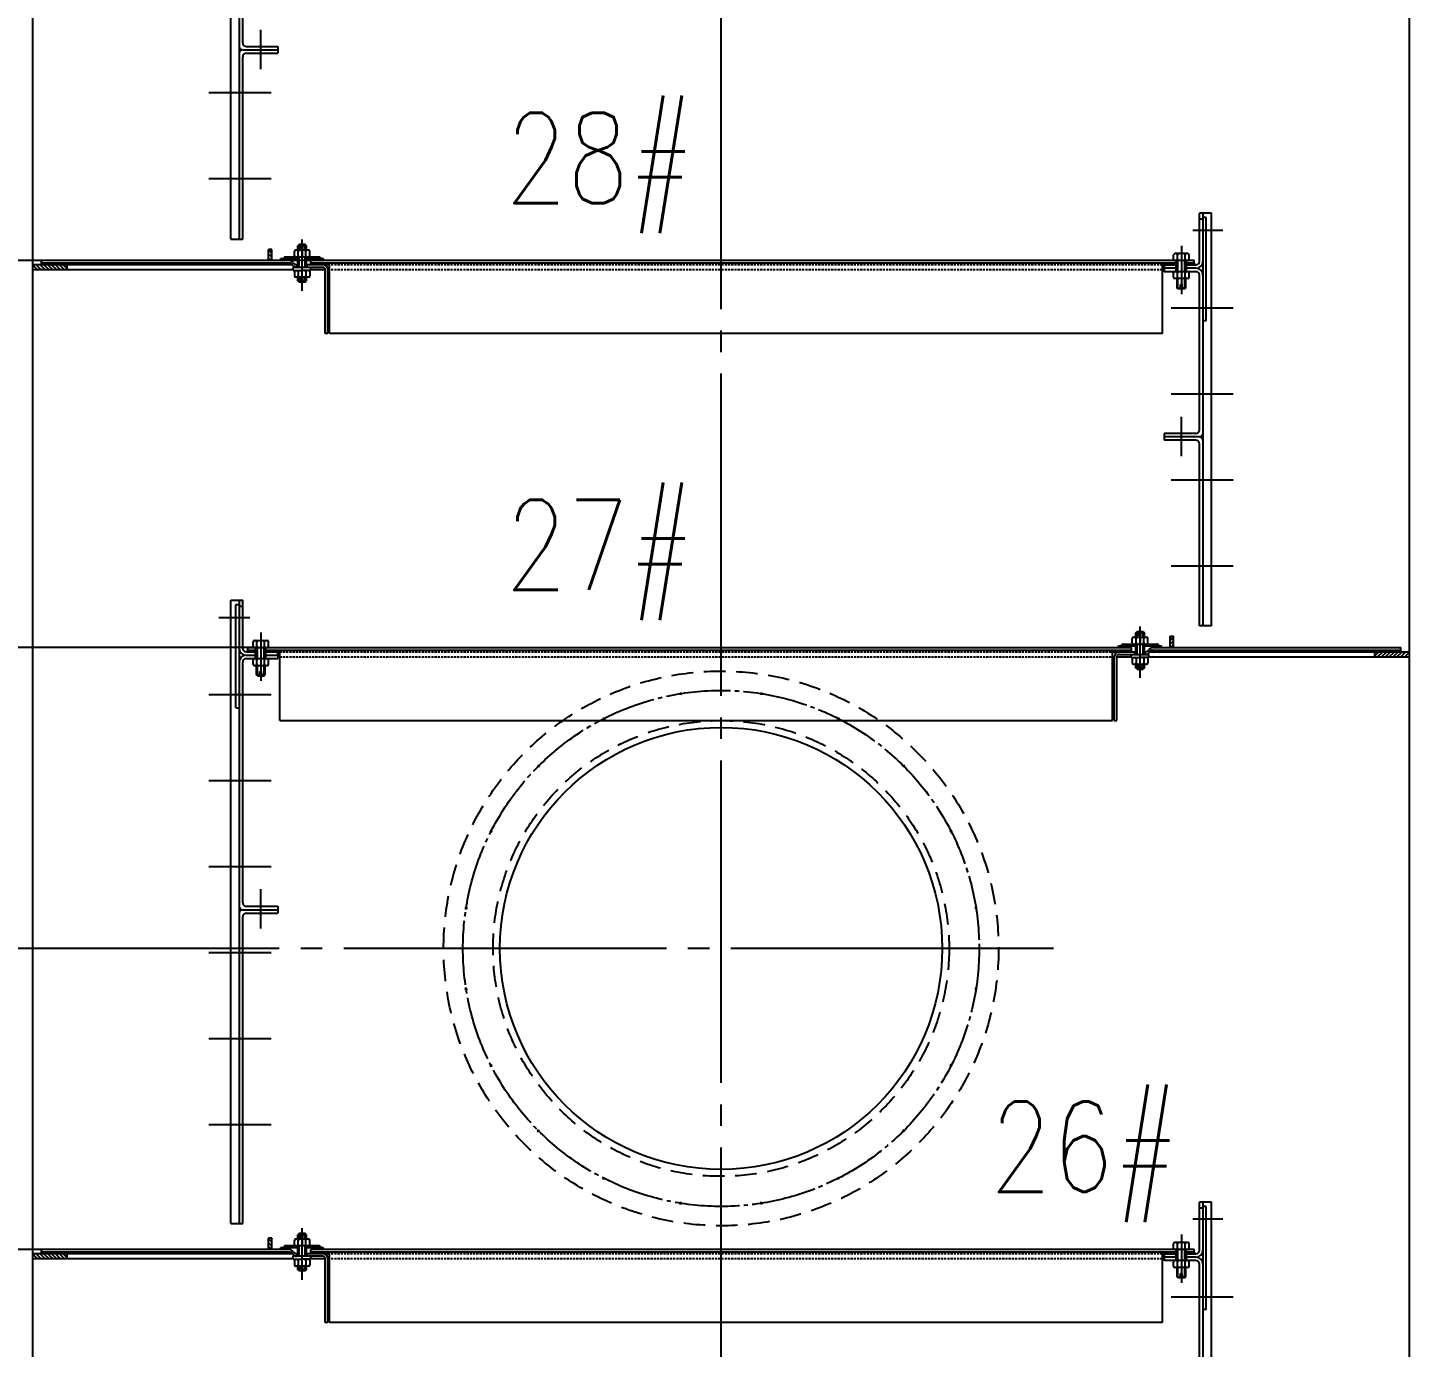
# Model space of a CAD drawing. Extents: x 16825 to 205982, y -10874 to 68273.
# Drawn here: x 164144 to 165750, y 48592 to 50127 of the extents above; entities that cross this region are included whole.
import ezdxf

# ---------------------------------------------------------------- set-up
doc = ezdxf.new("R2010")
doc.units = 0
doc.header["$LTSCALE"] = 5
doc.header["$MEASUREMENT"] = 0
doc.linetypes.add('CENTER', pattern=[18, 15, -1, 1, -1])
doc.linetypes.add('DASHED', pattern=[0.75, 0.5, -0.25])
doc.layers.get('DEFPOINTS').update_dxf_attribs({"linetype": 'CONTINUOUS'})
for name, color, linetype in [('CEN', 6, 'CENTER'), ('DIM', 1, 'CONTINUOUS'), ('HAT', 8, 'CONTINUOUS'), ('HID', 5, 'DASHED'), ('THINK', 2, 'CONTINUOUS'), ('THK', 2, 'CONTINUOUS'), ('THN', 4, 'CONTINUOUS')]:
    doc.layers.add(name, color=color, linetype=linetype)
doc.styles.get("Standard").update_dxf_attribs({"font": 'simplex', "width": 0.75, "bigfont": 'hzdx'})
doc.dimstyles.new('DIM3', dxfattribs={"dimscale": 0, "dimtxt": 3, "dimasz": 3, "dimexe": 1, "dimexo": 0, "dimgap": 1.5, "dimtad": 1, "dimdec": 4, "dimdsep": 46, "dimtxsty": 'Standard', "dimcen": 3, "dimclrd": 1, "dimclrt": 3, "dimadec": 0, "dimazin": 0, "dimtfac": 0.75, "dimtdec": 4, "dimtix": 1, "dimtmove": 0, "dimatfit": 0, "dimfxl": 0, "dimtolj": 1, "dimtzin": 0, "dimarcsym": 0})
pattern_1 = [(135, (165397.0422, 46614.4804), (2.245064, 2.245064), [])]
pattern_2 = [(135, (165397.0422, 47764.4804), (2.245064, 2.245064), [])]
pattern_3 = [(45, (164503.711, 47314.4804), (-2.245064, 2.245064), [])]

# ---------------------------------------------------------------- blocks, each defined once
blk = doc.blocks.new('*D96')
at = {"layer": 'DEFPOINTS', "color": 0}
for p in [(163106.3, 48706.4), (164283.3, 48706.4), (163313.1, 42856.4)]:
    blk.add_point(p, dxfattribs=at)
at = {"layer": 'DIM', "lineweight": -2}
for p, q in [((164283.3, 48706.4), (163074.3, 48706.4)), ((163313.1, 42856.4), (163074.3, 42856.4))]:
    blk.add_line(p, q, dxfattribs=at)
at = {"layer": 'DIM', "color": 1, "lineweight": -2}
blk.add_line((163106.3, 42952.4), (163106.3, 48610.4), dxfattribs=at)
at = {"layer": 'DIM', "color": 1}
for points in [[(163090.3, 48610.4), (163122.3, 48610.4), (163106.3, 48706.4)], [(163090.3, 42952.4), (163122.3, 42952.4), (163106.3, 42856.4)]]:
    blk.add_solid(points, dxfattribs=at)
at = {"layer": 'DIM', "color": 3, "insert": (163010.3, 45781.4), "char_height": 96, "attachment_point": 5, "rotation": 90}
blk.add_mtext('\\A1;13x450=5850', dxfattribs=at)
blk = doc.blocks.new('*D100')
at = {"layer": 'DEFPOINTS', "color": 0}
for p in [(163106.3, 53456.4), (164178.3, 53456.4), (163262.2, 49406.4)]:
    blk.add_point(p, dxfattribs=at)
at = {"layer": 'DIM', "lineweight": -2}
for p, q in [((164178.3, 53456.4), (163074.3, 53456.4)), ((163262.2, 49406.4), (163074.3, 49406.4))]:
    blk.add_line(p, q, dxfattribs=at)
at = {"layer": 'DIM', "color": 1, "lineweight": -2}
blk.add_line((163106.3, 49502.4), (163106.3, 53360.4), dxfattribs=at)
at = {"layer": 'DIM', "color": 1}
for points in [[(163090.3, 53360.4), (163122.3, 53360.4), (163106.3, 53456.4)], [(163090.3, 49502.4), (163122.3, 49502.4), (163106.3, 49406.4)]]:
    blk.add_solid(points, dxfattribs=at)
at = {"layer": 'DIM', "color": 3, "insert": (163010.3, 51431.4), "char_height": 96, "attachment_point": 5, "rotation": 90}
blk.add_mtext('\\A1;9x450=4050', dxfattribs=at)
blk = doc.blocks.new('*D99')
at = {"layer": 'DEFPOINTS', "color": 0}
for p in [(163418.3, 49856.4), (164591.7, 49856.4), (163741.9, 49406.4)]:
    blk.add_point(p, dxfattribs=at)
at = {"layer": 'DIM', "lineweight": -2}
for p, q in [((164591.7, 49856.4), (163386.3, 49856.4)), ((163741.9, 49406.4), (163386.3, 49406.4))]:
    blk.add_line(p, q, dxfattribs=at)
at = {"layer": 'DIM', "color": 1, "lineweight": -2}
blk.add_line((163418.3, 49502.4), (163418.3, 49760.4), dxfattribs=at)
at = {"layer": 'DIM', "color": 1}
for points in [[(163402.3, 49760.4), (163434.3, 49760.4), (163418.3, 49856.4)], [(163402.3, 49502.4), (163434.3, 49502.4), (163418.3, 49406.4)]]:
    blk.add_solid(points, dxfattribs=at)
at = {"layer": 'DIM', "color": 3, "insert": (163322.3, 49631.4), "char_height": 96, "attachment_point": 5, "rotation": 90}
blk.add_mtext('\\A1;450', dxfattribs=at)
blk = doc.blocks.new('*D98')
at = {"layer": 'DEFPOINTS', "color": 0}
for p in [(163106.3, 49406.4), (164409.4, 49406.4), (163678.8, 48706.4)]:
    blk.add_point(p, dxfattribs=at)
at = {"layer": 'DIM', "lineweight": -2}
for p, q in [((164409.4, 49406.4), (163074.3, 49406.4)), ((163678.8, 48706.4), (163074.3, 48706.4))]:
    blk.add_line(p, q, dxfattribs=at)
at = {"layer": 'DIM', "color": 1, "lineweight": -2}
blk.add_line((163106.3, 48802.4), (163106.3, 49310.4), dxfattribs=at)
at = {"layer": 'DIM', "color": 1}
for points in [[(163090.3, 49310.4), (163122.3, 49310.4), (163106.3, 49406.4)], [(163090.3, 48802.4), (163122.3, 48802.4), (163106.3, 48706.4)]]:
    blk.add_solid(points, dxfattribs=at)
at = {"layer": 'DIM', "color": 3, "insert": (163010.3, 49056.4), "char_height": 96, "attachment_point": 5, "rotation": 90}
blk.add_mtext('\\A1;700', dxfattribs=at)

msp = doc.modelspace()

# ---------------------------------------------------------------- hatches: boundary and pattern name
at = {"layer": 'HAT'}
h = msp.add_hatch(dxfattribs=at)
h.set_pattern_fill('ANSI31', color=256, style=0)
h.set_pattern_definition(pattern_2)
h.paths.add_polyline_path([(164424.377, 49869.373), (164428.377, 49869.373), (164428.377, 49856.373), (164424.377, 49856.373)])
h = msp.add_hatch(dxfattribs=at)
h.set_pattern_fill('ANSI31', color=256, style=0)
h.set_pattern_definition(pattern_2)
h.paths.add_polyline_path([(164190.377, 49851.373), (164190.377, 49845.373), (164150.377, 49845.373), (164150.377, 49851.373)])
h = msp.add_hatch(dxfattribs=at)
h.set_pattern_fill('ANSI31', color=256, scale=0.5, style=0)
h.set_pattern_definition([(135, (165396.0422, 48479.4574), (1.122532, 1.122532), [])])
h.paths.add_polyline_path([(164469.377, 49858.373), (164469.377, 49860.373), (164482.877, 49860.373, -0.23606798), (164484.877, 49859.373, 0.23606798), (164486.877, 49858.373), (164488.377, 49858.373), (164488.377, 49856.373), (164486.877, 49856.373, -0.23606798), (164484.877, 49857.373, 0.23606798), (164482.877, 49858.373)])
h.paths.add_polyline_path([(164457.377, 49860.373), (164457.377, 49858.373), (164443.877, 49858.373, 0.23606798), (164441.877, 49857.373, -0.23606798), (164439.877, 49856.373), (164438.377, 49856.373), (164438.377, 49858.373), (164439.877, 49858.373, 0.23606798), (164441.877, 49859.373, -0.23606798), (164443.877, 49860.373)])
h = msp.add_hatch(dxfattribs=at)
h.set_pattern_fill('ANSI31', color=256, style=0)
h.set_pattern_definition(pattern_3)
h.paths.add_polyline_path([(165476.377, 49419.373), (165472.377, 49419.373), (165472.377, 49406.373), (165476.377, 49406.373)])
h = msp.add_hatch(dxfattribs=at)
h.set_pattern_fill('ANSI31', color=256, scale=0.5, style=0)
h.set_pattern_definition([(45, (164504.711, 48029.4574), (-1.122532, 1.122532), [])])
h.paths.add_polyline_path([(165431.377, 49408.373), (165431.377, 49410.373), (165417.877, 49410.373, 0.23606798), (165415.877, 49409.373, -0.23606798), (165413.877, 49408.373), (165412.377, 49408.373), (165412.377, 49406.373), (165413.877, 49406.373, 0.23606798), (165415.877, 49407.373, -0.23606798), (165417.877, 49408.373)])
h.paths.add_polyline_path([(165443.377, 49410.373), (165443.377, 49408.373), (165456.877, 49408.373, -0.23606798), (165458.877, 49407.373, 0.23606798), (165460.877, 49406.373), (165462.377, 49406.373), (165462.377, 49408.373), (165460.877, 49408.373, -0.23606798), (165458.877, 49409.373, 0.23606798), (165456.877, 49410.373)])
h = msp.add_hatch(dxfattribs=at)
h.set_pattern_fill('ANSI31', color=256, style=0)
h.set_pattern_definition(pattern_3)
h.paths.add_polyline_path([(165710.377, 49401.373), (165710.377, 49395.373), (165750.377, 49395.373), (165750.377, 49401.373)])
h = msp.add_hatch(dxfattribs=at)
h.set_pattern_fill('ANSI31', color=256, style=0)
h.set_pattern_definition(pattern_1)
h.paths.add_polyline_path([(164424.377, 48719.373), (164428.377, 48719.373), (164428.377, 48706.373), (164424.377, 48706.373)])
h = msp.add_hatch(dxfattribs=at)
h.set_pattern_fill('ANSI31', color=256, scale=0.5, style=0)
h.set_pattern_definition([(135, (165396.0422, 47329.4574), (1.122532, 1.122532), [])])
h.paths.add_polyline_path([(164469.377, 48708.373), (164469.377, 48710.373), (164482.877, 48710.373, -0.23606798), (164484.877, 48709.373, 0.23606798), (164486.877, 48708.373), (164488.377, 48708.373), (164488.377, 48706.373), (164486.877, 48706.373, -0.23606798), (164484.877, 48707.373, 0.23606798), (164482.877, 48708.373)])
h.paths.add_polyline_path([(164457.377, 48710.373), (164457.377, 48708.373), (164443.877, 48708.373, 0.23606798), (164441.877, 48707.373, -0.23606798), (164439.877, 48706.373), (164438.377, 48706.373), (164438.377, 48708.373), (164439.877, 48708.373, 0.23606798), (164441.877, 48709.373, -0.23606798), (164443.877, 48710.373)])
h = msp.add_hatch(dxfattribs=at)
h.set_pattern_fill('ANSI31', color=256, style=0)
h.set_pattern_definition(pattern_1)
h.paths.add_polyline_path([(164190.377, 48701.373), (164190.377, 48695.373), (164150.377, 48695.373), (164150.377, 48701.373)])

# ---------------------------------------------------------------- linework, layer by layer
at = {"layer": 'CEN', "ltscale": 5}
for p, q in [((164950.377, 28649.949), (164950.377, 65759.35)), ((165336.858, 49056.373), (162785.965, 49056.373))]:
    msp.add_line(p, q, dxfattribs=at)
at = {"layer": 'CEN'}
for p, q in [((164415.377, 50078.868), (164415.377, 50124.584)), ((164427.32, 50051.373), (164355.01, 50051.373)), ((164427.32, 49951.373), (164355.01, 49951.373)), ((165533.676, 49891.373), (165498.63, 49891.373)), ((164463.377, 49821.182), (164463.377, 49880.95)), ((165485.377, 49873.632), (165485.377, 49817.398)), ((165473.433, 49801.373), (165545.744, 49801.373)), ((165473.433, 49701.373), (165545.744, 49701.373)), ((165485.377, 49628.868), (165485.377, 49674.584)), ((165473.433, 49601.373), (165545.744, 49601.373)), ((165473.433, 49501.373), (165545.744, 49501.373)), ((164366.438, 49441.373), (164402.556, 49441.373)), ((164415.377, 49423.632), (164415.377, 49367.398)), ((165437.377, 49371.182), (165437.377, 49430.95)), ((164427.32, 49351.373), (164355.01, 49351.373)), ((164427.32, 49251.373), (164355.01, 49251.373)), ((164427.32, 49151.373), (164355.01, 49151.373)), ((164415.377, 49079.722), (164415.377, 49125.437)), ((164427.32, 49051.373), (164355.01, 49051.373)), ((164427.32, 48951.373), (164355.01, 48951.373)), ((164427.32, 48851.373), (164355.01, 48851.373)), ((164463.377, 48671.182), (164463.377, 48730.95)), ((165533.676, 48741.373), (165498.63, 48741.373)), ((165485.377, 48723.632), (165485.377, 48667.398)), ((165473.433, 48651.373), (165545.744, 48651.373))]:
    msp.add_line(p, q, dxfattribs=at)
msp.add_circle((164950.377, 49056.373), 300, dxfattribs=at)
at = {"layer": 'HID'}
for p, q in [((165463.377, 49851.373), (164496.377, 49851.373)), ((165463.377, 49845.373), (164496.377, 49845.373)), ((164437.377, 49401.373), (165404.377, 49401.373)), ((164437.377, 49395.373), (165404.377, 49395.373)), ((165463.377, 48701.373), (164496.377, 48701.373)), ((165463.377, 48695.373), (164496.377, 48695.373))]:
    msp.add_line(p, q, dxfattribs=at)
at = {"layer": 'HID', "ltscale": 10}
for radius in [322.5, 265]:
    msp.add_circle((164950.377, 49056.373), radius, dxfattribs=at)
at = {"layer": 'THINK'}
for p, q in [((164150.377, 49845.373), (164150.377, 49851.373)), ((165750.377, 49395.373), (165750.377, 49401.373)), ((164150.377, 48695.373), (164150.377, 48701.373))]:
    msp.add_line(p, q, dxfattribs=at)
at = {"layer": 'THK'}
for p, q in [((164150.377, 36168.873), (164150.377, 55518.373)), ((165750.377, 41744.373), (165750.377, 54731.373)), ((164380.377, 49881.373), (164380.377, 50361.373)), ((164390.377, 50292.701), (164390.377, 49881.373)), ((164394.377, 50109.373), (164394.377, 50289.373)), ((164394.377, 50101.373), (164435.377, 50101.373)), ((164394.377, 49881.373), (164394.377, 50093.373)), ((164398.377, 50105.373), (164435.377, 50105.373)), ((164398.377, 50097.373), (164435.377, 50097.373)), ((164435.377, 50105.373), (164435.377, 50097.373)), ((165506.377, 49855.373), (165506.377, 49911.373)), ((165520.377, 49911.373), (165506.377, 49911.373)), ((165510.377, 49904.373), (165506.377, 49904.373)), ((165510.377, 49911.373), (165510.377, 49842.701)), ((165514.377, 49906.373), (165510.377, 49906.373)), ((165514.377, 49786.373), (165514.377, 49906.373)), ((165520.377, 49431.373), (165520.377, 49911.373)), ((164380.377, 49881.373), (164394.377, 49881.373)), ((164428.377, 49869.373), (164424.377, 49869.373)), ((164424.377, 49856.373), (164424.377, 49869.373)), ((164428.377, 49856.373), (164428.377, 49869.373)), ((164454.377, 49861.873), (164454.377, 49866.873)), ((164470.877, 49868.373), (164455.877, 49868.373)), ((164459.877, 49874.826), (164458.377, 49873.326)), ((164458.377, 49873.326), (164462.377, 49873.326)), ((164458.377, 49868.373), (164458.377, 49873.326)), ((164458.877, 49861.873), (164458.877, 49866.873)), ((164462.377, 49874.826), (164459.877, 49874.826)), ((164462.377, 49869.826), (164462.377, 49874.826)), ((164464.377, 49869.826), (164462.377, 49869.826)), ((164463.377, 49868.373), (164463.377, 49860.373)), ((164464.377, 49869.826), (164464.377, 49874.826)), ((164466.877, 49874.826), (164464.377, 49874.826)), ((164468.377, 49873.326), (164464.377, 49873.326)), ((164468.377, 49873.326), (164466.877, 49874.826)), ((164467.877, 49861.873), (164467.877, 49866.873)), ((164468.377, 49868.373), (164468.377, 49873.326)), ((164472.377, 49861.873), (164472.377, 49866.873)), ((164452.377, 49851.373), (164150.377, 49851.373)), ((164448.716, 49856.373), (164160.377, 49856.373)), ((164160.377, 49851.373), (164160.377, 49856.373)), ((164448.377, 49853.373), (164160.377, 49853.373)), ((164190.377, 49845.373), (164190.377, 49853.373)), ((164439.877, 49858.373), (164438.377, 49858.373)), ((164438.377, 49856.373), (164438.377, 49858.373)), ((164482.877, 49860.373), (164443.877, 49860.373)), ((164458.377, 49858.373), (164443.877, 49858.373)), ((164457.377, 49858.373), (164457.377, 49860.373)), ((164458.377, 49851.373), (164457.377, 49851.373)), ((164457.377, 49848.373), (164457.377, 49851.373)), ((164458.377, 49848.373), (164458.377, 49860.373)), ((164468.377, 49848.373), (164468.377, 49860.373)), ((164482.877, 49858.373), (164468.377, 49858.373)), ((164495.377, 49851.373), (164468.377, 49851.373)), ((164469.377, 49858.373), (164469.377, 49860.373)), ((164469.377, 49848.373), (164469.377, 49851.373)), ((165500.377, 49856.373), (164473.377, 49856.373)), ((164473.377, 49851.373), (164473.377, 49856.373)), ((165480.377, 49853.373), (164473.377, 49853.373)), ((164488.377, 49858.373), (164486.877, 49858.373)), ((164488.377, 49856.373), (164488.377, 49858.373)), ((164493.377, 49851.373), (164493.377, 49853.373)), ((164495.377, 49771.373), (164495.377, 49853.373)), ((165463.377, 49771.373), (165463.377, 49853.373)), ((165463.377, 49851.373), (165480.377, 49851.373)), ((165465.377, 49851.373), (165465.377, 49843.373)), ((165480.377, 49851.373), (165465.377, 49851.373)), ((165465.377, 49847.373), (165465.377, 49851.373)), ((165476.377, 49857.873), (165476.377, 49862.873)), ((165492.877, 49864.373), (165477.877, 49864.373)), ((165479.377, 49853.373), (165479.377, 49856.373)), ((165479.377, 49853.373), (165479.377, 49851.373)), ((165479.377, 49843.373), (165479.377, 49851.373)), ((165480.377, 49843.373), (165480.377, 49856.373)), ((165480.877, 49857.873), (165480.877, 49862.873)), ((165489.877, 49857.873), (165489.877, 49862.873)), ((165490.377, 49843.373), (165490.377, 49856.373)), ((165500.377, 49853.373), (165490.377, 49853.373)), ((165502.377, 49851.373), (165490.377, 49851.373)), ((165490.377, 49851.373), (165502.377, 49851.373)), ((165491.377, 49853.373), (165491.377, 49856.373)), ((165491.377, 49851.373), (165491.377, 49853.373)), ((165491.377, 49843.373), (165491.377, 49851.373)), ((165494.377, 49857.873), (165494.377, 49862.873)), ((165500.377, 49853.373), (165500.377, 49856.373)), ((165500.377, 49853.373), (165500.377, 49851.373)), ((164453.141, 49845.373), (164150.377, 49845.373)), ((164487.377, 49848.373), (164453.141, 49848.373)), ((164453.141, 49844.873), (164453.141, 49848.373)), ((164453.141, 49844.873), (164463.377, 49844.873)), ((164454.377, 49843.373), (164454.377, 49838.373)), ((164470.877, 49836.873), (164455.877, 49836.873)), ((164458.377, 49832.826), (164458.377, 49836.873)), ((164458.877, 49843.373), (164458.877, 49838.373)), ((164464.377, 49836.326), (164462.377, 49836.326)), ((164462.377, 49831.326), (164462.377, 49836.326)), ((164473.612, 49844.873), (164463.377, 49844.873)), ((164463.377, 49836.873), (164463.377, 49844.873)), ((164464.377, 49831.326), (164464.377, 49836.326)), ((164467.877, 49843.373), (164467.877, 49838.373)), ((164468.377, 49832.826), (164468.377, 49836.873)), ((164472.377, 49843.373), (164472.377, 49838.373)), ((164473.612, 49844.873), (164473.612, 49848.373)), ((164490.377, 49845.373), (164473.612, 49845.373)), ((164490.377, 49771.373), (164490.377, 49845.373)), ((164495.377, 49845.373), (164493.377, 49845.373)), ((164493.377, 49771.373), (164493.377, 49845.373)), ((165465.377, 49845.373), (165463.377, 49845.373)), ((165480.377, 49847.373), (165465.377, 49847.373)), ((165502.377, 49843.373), (165465.377, 49843.373)), ((165476.377, 49836.873), (165476.377, 49841.873)), ((165492.877, 49835.373), (165477.877, 49835.373)), ((165480.377, 49824.373), (165480.377, 49835.373)), ((165480.877, 49836.873), (165480.877, 49841.873)), ((165489.877, 49836.873), (165489.877, 49841.873)), ((165502.377, 49847.373), (165490.377, 49847.373)), ((165490.377, 49824.373), (165490.377, 49835.373)), ((165494.377, 49836.873), (165494.377, 49841.873)), ((165506.377, 49659.373), (165506.377, 49839.373)), ((165510.377, 49842.701), (165510.377, 49431.373)), ((164458.377, 49832.826), (164462.377, 49832.826)), ((164458.377, 49832.826), (164459.877, 49831.326)), ((164462.377, 49831.326), (164459.877, 49831.326)), ((164468.377, 49832.826), (164464.377, 49832.826)), ((164466.877, 49831.326), (164464.377, 49831.326)), ((164466.877, 49831.326), (164468.377, 49832.826)), ((165480.377, 49824.373), (165484.377, 49824.373)), ((165481.377, 49823.373), (165480.377, 49824.373)), ((165484.377, 49823.373), (165481.377, 49823.373)), ((165486.377, 49828.373), (165484.377, 49828.373)), ((165484.377, 49823.373), (165484.377, 49828.373)), ((165486.377, 49823.373), (165486.377, 49828.373)), ((165490.377, 49824.373), (165486.377, 49824.373)), ((165489.377, 49823.373), (165486.377, 49823.373)), ((165489.377, 49823.373), (165490.377, 49824.373)), ((165514.377, 49786.373), (165510.377, 49786.373)), ((164493.377, 49771.373), (164490.377, 49771.373)), ((165463.377, 49771.373), (164495.377, 49771.373)), ((165502.377, 49655.373), (165465.377, 49655.373)), ((165465.377, 49655.373), (165465.377, 49647.373)), ((165506.377, 49651.373), (165465.377, 49651.373)), ((165502.377, 49647.373), (165465.377, 49647.373)), ((165506.377, 49431.373), (165506.377, 49643.373)), ((164380.377, 48736.373), (164380.377, 49461.373)), ((164380.377, 49461.373), (164394.377, 49461.373)), ((164386.377, 49336.373), (164386.377, 49456.373)), ((164386.377, 49456.373), (164390.377, 49456.373)), ((164390.377, 49461.373), (164390.377, 48736.373)), ((164390.377, 49454.373), (164394.377, 49454.373)), ((164394.377, 49405.373), (164394.377, 49461.373)), ((165428.377, 49411.873), (165428.377, 49416.873)), ((165429.877, 49418.373), (165444.877, 49418.373)), ((165432.377, 49423.326), (165433.877, 49424.826)), ((165432.377, 49418.373), (165432.377, 49423.326)), ((165432.377, 49423.326), (165436.377, 49423.326)), ((165432.877, 49411.873), (165432.877, 49416.873)), ((165433.877, 49424.826), (165436.377, 49424.826)), ((165436.377, 49419.826), (165436.377, 49424.826)), ((165436.377, 49419.826), (165438.377, 49419.826)), ((165437.377, 49418.373), (165437.377, 49410.373)), ((165438.377, 49419.826), (165438.377, 49424.826)), ((165438.377, 49424.826), (165440.877, 49424.826)), ((165442.377, 49423.326), (165438.377, 49423.326)), ((165440.877, 49424.826), (165442.377, 49423.326)), ((165441.877, 49411.873), (165441.877, 49416.873)), ((165442.377, 49418.373), (165442.377, 49423.326)), ((165446.377, 49411.873), (165446.377, 49416.873)), ((165472.377, 49419.373), (165476.377, 49419.373)), ((165472.377, 49406.373), (165472.377, 49419.373)), ((165476.377, 49406.373), (165476.377, 49419.373)), ((165520.377, 49431.373), (165506.377, 49431.373)), ((164398.377, 49401.373), (164410.377, 49401.373)), ((164410.377, 49401.373), (164398.377, 49401.373)), ((164400.377, 49406.373), (165427.377, 49406.373)), ((164400.377, 49403.373), (164400.377, 49406.373)), ((164400.377, 49403.373), (164410.377, 49403.373)), ((164400.377, 49403.373), (164400.377, 49401.373)), ((164406.377, 49407.873), (164406.377, 49412.873)), ((164407.877, 49414.373), (164422.877, 49414.373)), ((164409.377, 49403.373), (164409.377, 49406.373)), ((164409.377, 49401.373), (164409.377, 49403.373)), ((164409.377, 49393.373), (164409.377, 49401.373)), ((164410.377, 49393.373), (164410.377, 49406.373)), ((164410.877, 49407.873), (164410.877, 49412.873)), ((164419.877, 49407.873), (164419.877, 49412.873)), ((164420.377, 49393.373), (164420.377, 49406.373)), ((164420.377, 49403.373), (165427.377, 49403.373)), ((164437.377, 49401.373), (164420.377, 49401.373)), ((164420.377, 49401.373), (164435.377, 49401.373)), ((164421.377, 49403.373), (164421.377, 49406.373)), ((164421.377, 49403.373), (164421.377, 49401.373)), ((164421.377, 49393.373), (164421.377, 49401.373)), ((164424.377, 49407.873), (164424.377, 49412.873)), ((164435.377, 49397.373), (164435.377, 49401.373)), ((164435.377, 49401.373), (164435.377, 49393.373)), ((164437.377, 49321.373), (164437.377, 49403.373)), ((165405.377, 49321.373), (165405.377, 49403.373)), ((165405.377, 49401.373), (165432.377, 49401.373)), ((165407.377, 49401.373), (165407.377, 49403.373)), ((165412.377, 49408.373), (165413.877, 49408.373)), ((165412.377, 49406.373), (165412.377, 49408.373)), ((165417.877, 49410.373), (165456.877, 49410.373)), ((165417.877, 49408.373), (165432.377, 49408.373)), ((165427.377, 49401.373), (165427.377, 49406.373)), ((165431.377, 49408.373), (165431.377, 49410.373)), ((165431.377, 49398.373), (165431.377, 49401.373)), ((165432.377, 49398.373), (165432.377, 49410.373)), ((165442.377, 49398.373), (165442.377, 49410.373)), ((165442.377, 49408.373), (165456.877, 49408.373)), ((165442.377, 49401.373), (165443.377, 49401.373)), ((165443.377, 49408.373), (165443.377, 49410.373)), ((165443.377, 49398.373), (165443.377, 49401.373)), ((165448.377, 49401.373), (165750.377, 49401.373)), ((165452.037, 49406.373), (165740.377, 49406.373)), ((165452.377, 49403.373), (165740.377, 49403.373)), ((165460.877, 49408.373), (165462.377, 49408.373)), ((165462.377, 49406.373), (165462.377, 49408.373)), ((165710.377, 49395.373), (165710.377, 49403.373)), ((165740.377, 49401.373), (165740.377, 49406.373)), ((164394.377, 49209.373), (164394.377, 49389.373)), ((164398.377, 49397.373), (164410.377, 49397.373)), ((164398.377, 49393.373), (164435.377, 49393.373)), ((164406.377, 49386.873), (164406.377, 49391.873)), ((164407.877, 49385.373), (164422.877, 49385.373)), ((164410.377, 49374.373), (164410.377, 49385.373)), ((164410.877, 49386.873), (164410.877, 49391.873)), ((164419.877, 49386.873), (164419.877, 49391.873)), ((164420.377, 49397.373), (164435.377, 49397.373)), ((164420.377, 49374.373), (164420.377, 49385.373)), ((164424.377, 49386.873), (164424.377, 49391.873)), ((164435.377, 49395.373), (164437.377, 49395.373)), ((165405.377, 49395.373), (165407.377, 49395.373)), ((165407.377, 49321.373), (165407.377, 49395.373)), ((165410.377, 49321.373), (165410.377, 49395.373)), ((165410.377, 49395.373), (165427.141, 49395.373)), ((165413.377, 49398.373), (165447.612, 49398.373)), ((165427.141, 49394.873), (165427.141, 49398.373)), ((165427.141, 49394.873), (165437.377, 49394.873)), ((165428.377, 49393.373), (165428.377, 49388.373)), ((165429.877, 49386.873), (165444.877, 49386.873)), ((165432.377, 49382.826), (165432.377, 49386.873)), ((165432.877, 49393.373), (165432.877, 49388.373)), ((165436.377, 49381.326), (165436.377, 49386.326)), ((165436.377, 49386.326), (165438.377, 49386.326)), ((165437.377, 49386.873), (165437.377, 49394.873)), ((165447.612, 49394.873), (165437.377, 49394.873)), ((165438.377, 49381.326), (165438.377, 49386.326)), ((165441.877, 49393.373), (165441.877, 49388.373)), ((165442.377, 49382.826), (165442.377, 49386.873)), ((165446.377, 49393.373), (165446.377, 49388.373)), ((165447.612, 49394.873), (165447.612, 49398.373)), ((165447.612, 49395.373), (165750.377, 49395.373)), ((164411.377, 49373.373), (164410.377, 49374.373)), ((164410.377, 49374.373), (164414.377, 49374.373)), ((164411.377, 49373.373), (164414.377, 49373.373)), ((164414.377, 49378.373), (164416.377, 49378.373)), ((164414.377, 49373.373), (164414.377, 49378.373)), ((164416.377, 49373.373), (164416.377, 49378.373)), ((164420.377, 49374.373), (164416.377, 49374.373)), ((164416.377, 49373.373), (164419.377, 49373.373)), ((164419.377, 49373.373), (164420.377, 49374.373)), ((165433.877, 49381.326), (165432.377, 49382.826)), ((165432.377, 49382.826), (165436.377, 49382.826)), ((165433.877, 49381.326), (165436.377, 49381.326)), ((165442.377, 49382.826), (165438.377, 49382.826)), ((165438.377, 49381.326), (165440.877, 49381.326)), ((165442.377, 49382.826), (165440.877, 49381.326)), ((164901.965, 49352.444), (164904.928, 49352.914)), ((164903.212, 49354.161), (164903.681, 49351.198)), ((164995.825, 49352.914), (164998.788, 49352.444)), ((164997.542, 49354.161), (164997.072, 49351.198)), ((164386.377, 49336.373), (164390.377, 49336.373)), ((164437.377, 49321.373), (165405.377, 49321.373)), ((164812.843, 49322.994), (164815.516, 49324.355)), ((164813.498, 49325.011), (164814.86, 49322.338)), ((165085.237, 49324.355), (165087.91, 49322.994)), ((165087.255, 49325.011), (165085.893, 49322.338)), ((165407.377, 49321.373), (165410.377, 49321.373)), ((164737.184, 49267.444), (164739.305, 49269.565)), ((164737.184, 49269.565), (164739.305, 49267.444)), ((165161.448, 49269.565), (165163.569, 49267.444)), ((165163.569, 49269.565), (165161.448, 49267.444)), ((164394.377, 49109.373), (164394.377, 49209.373)), ((164681.738, 49193.251), (164684.411, 49191.889)), ((164682.394, 49191.233), (164683.756, 49193.906)), ((165219.015, 49193.251), (165216.342, 49191.889)), ((165216.998, 49193.906), (165218.36, 49191.233)), ((164394.377, 49101.373), (164435.377, 49101.373)), ((164398.377, 49105.373), (164435.377, 49105.373)), ((164398.377, 49097.373), (164435.377, 49097.373)), ((164435.377, 49105.373), (164435.377, 49097.373)), ((164652.589, 49103.538), (164655.552, 49103.068)), ((164653.835, 49101.821), (164654.305, 49104.784)), ((165248.165, 49103.538), (165245.202, 49103.068)), ((165246.448, 49104.784), (165246.918, 49101.821)), ((164394.377, 48736.373), (164394.377, 49093.373)), ((164652.589, 49009.208), (164655.552, 49009.677)), ((164654.305, 49007.961), (164653.835, 49010.924)), ((165248.165, 49009.208), (165245.202, 49009.677)), ((165246.918, 49010.924), (165246.448, 49007.961)), ((164681.738, 48919.494), (164684.411, 48920.856)), ((164683.756, 48918.839), (164682.394, 48921.512)), ((165219.015, 48919.494), (165216.342, 48920.856)), ((165218.36, 48921.512), (165216.998, 48918.839)), ((164739.305, 48843.18), (164737.184, 48845.301)), ((164737.184, 48843.18), (164739.305, 48845.301)), ((165163.569, 48845.301), (165161.448, 48843.18)), ((165163.569, 48843.18), (165161.448, 48845.301)), ((164813.498, 48787.734), (164814.86, 48790.407)), ((165087.255, 48787.734), (165085.893, 48790.407)), ((164815.516, 48788.39), (164812.843, 48789.752)), ((165087.91, 48789.752), (165085.237, 48788.39)), ((164904.928, 48759.831), (164901.965, 48760.301)), ((164903.212, 48758.585), (164903.681, 48761.548)), ((164998.788, 48760.301), (164995.825, 48759.831)), ((164997.542, 48758.585), (164997.072, 48761.548)), ((165506.377, 48705.373), (165506.377, 48761.373)), ((165520.377, 48761.373), (165506.377, 48761.373)), ((165510.377, 48761.373), (165510.377, 48692.701)), ((165520.377, 48281.373), (165520.377, 48761.373)), ((165510.377, 48754.373), (165506.377, 48754.373)), ((165514.377, 48756.373), (165510.377, 48756.373)), ((165514.377, 48636.373), (165514.377, 48756.373)), ((164380.377, 48736.373), (164394.377, 48736.373)), ((164428.377, 48719.373), (164424.377, 48719.373)), ((164424.377, 48706.373), (164424.377, 48719.373)), ((164428.377, 48706.373), (164428.377, 48719.373)), ((164482.877, 48710.373), (164443.877, 48710.373)), ((164454.377, 48711.873), (164454.377, 48716.873)), ((164470.877, 48718.373), (164455.877, 48718.373)), ((164457.377, 48708.373), (164457.377, 48710.373)), ((164459.877, 48724.826), (164458.377, 48723.326)), ((164458.377, 48723.326), (164462.377, 48723.326)), ((164458.377, 48718.373), (164458.377, 48723.326)), ((164458.377, 48698.373), (164458.377, 48710.373)), ((164458.877, 48711.873), (164458.877, 48716.873)), ((164462.377, 48724.826), (164459.877, 48724.826)), ((164462.377, 48719.826), (164462.377, 48724.826)), ((164464.377, 48719.826), (164462.377, 48719.826)), ((164463.377, 48718.373), (164463.377, 48710.373)), ((164464.377, 48719.826), (164464.377, 48724.826)), ((164466.877, 48724.826), (164464.377, 48724.826)), ((164468.377, 48723.326), (164464.377, 48723.326)), ((164468.377, 48723.326), (164466.877, 48724.826)), ((164467.877, 48711.873), (164467.877, 48716.873)), ((164468.377, 48718.373), (164468.377, 48723.326)), ((164468.377, 48698.373), (164468.377, 48710.373)), ((164469.377, 48708.373), (164469.377, 48710.373)), ((164472.377, 48711.873), (164472.377, 48716.873)), ((165476.377, 48707.873), (165476.377, 48712.873)), ((165492.877, 48714.373), (165477.877, 48714.373)), ((165480.877, 48707.873), (165480.877, 48712.873)), ((165489.877, 48707.873), (165489.877, 48712.873)), ((165494.377, 48707.873), (165494.377, 48712.873)), ((164452.377, 48701.373), (164150.377, 48701.373)), ((164453.141, 48695.373), (164150.377, 48695.373)), ((164448.716, 48706.373), (164160.377, 48706.373)), ((164160.377, 48701.373), (164160.377, 48706.373)), ((164448.377, 48703.373), (164160.377, 48703.373)), ((164190.377, 48695.373), (164190.377, 48703.373)), ((164439.877, 48708.373), (164438.377, 48708.373)), ((164438.377, 48706.373), (164438.377, 48708.373)), ((164458.377, 48708.373), (164443.877, 48708.373)), ((164487.377, 48698.373), (164453.141, 48698.373)), ((164453.141, 48694.873), (164453.141, 48698.373)), ((164453.141, 48694.873), (164463.377, 48694.873)), ((164458.377, 48701.373), (164457.377, 48701.373)), ((164457.377, 48698.373), (164457.377, 48701.373)), ((164473.612, 48694.873), (164463.377, 48694.873)), ((164463.377, 48686.873), (164463.377, 48694.873)), ((164482.877, 48708.373), (164468.377, 48708.373)), ((164495.377, 48701.373), (164468.377, 48701.373)), ((164469.377, 48698.373), (164469.377, 48701.373)), ((165500.377, 48706.373), (164473.377, 48706.373)), ((164473.377, 48701.373), (164473.377, 48706.373)), ((165480.377, 48703.373), (164473.377, 48703.373)), ((164473.612, 48694.873), (164473.612, 48698.373)), ((164490.377, 48695.373), (164473.612, 48695.373)), ((164488.377, 48708.373), (164486.877, 48708.373)), ((164488.377, 48706.373), (164488.377, 48708.373)), ((164490.377, 48621.373), (164490.377, 48695.373)), ((164493.377, 48701.373), (164493.377, 48703.373)), ((164495.377, 48695.373), (164493.377, 48695.373)), ((164493.377, 48621.373), (164493.377, 48695.373)), ((164495.377, 48621.373), (164495.377, 48703.373)), ((165463.377, 48621.373), (165463.377, 48703.373)), ((165463.377, 48701.373), (165480.377, 48701.373)), ((165465.377, 48695.373), (165463.377, 48695.373)), ((165465.377, 48701.373), (165465.377, 48693.373)), ((165480.377, 48701.373), (165465.377, 48701.373)), ((165465.377, 48697.373), (165465.377, 48701.373)), ((165480.377, 48697.373), (165465.377, 48697.373)), ((165479.377, 48703.373), (165479.377, 48706.373)), ((165479.377, 48703.373), (165479.377, 48701.373)), ((165479.377, 48693.373), (165479.377, 48701.373)), ((165480.377, 48693.373), (165480.377, 48706.373)), ((165490.377, 48693.373), (165490.377, 48706.373)), ((165500.377, 48703.373), (165490.377, 48703.373)), ((165502.377, 48701.373), (165490.377, 48701.373)), ((165490.377, 48701.373), (165502.377, 48701.373)), ((165502.377, 48697.373), (165490.377, 48697.373)), ((165491.377, 48703.373), (165491.377, 48706.373)), ((165491.377, 48701.373), (165491.377, 48703.373)), ((165491.377, 48693.373), (165491.377, 48701.373)), ((165500.377, 48703.373), (165500.377, 48706.373)), ((165500.377, 48703.373), (165500.377, 48701.373)), ((164454.377, 48693.373), (164454.377, 48688.373)), ((164470.877, 48686.873), (164455.877, 48686.873)), ((164458.377, 48682.826), (164458.377, 48686.873)), ((164458.377, 48682.826), (164462.377, 48682.826)), ((164458.377, 48682.826), (164459.877, 48681.326)), ((164458.877, 48693.373), (164458.877, 48688.373)), ((164462.377, 48681.326), (164459.877, 48681.326)), ((164464.377, 48686.326), (164462.377, 48686.326)), ((164462.377, 48681.326), (164462.377, 48686.326)), ((164464.377, 48681.326), (164464.377, 48686.326)), ((164468.377, 48682.826), (164464.377, 48682.826)), ((164466.877, 48681.326), (164464.377, 48681.326)), ((164466.877, 48681.326), (164468.377, 48682.826)), ((164467.877, 48693.373), (164467.877, 48688.373)), ((164468.377, 48682.826), (164468.377, 48686.873)), ((164472.377, 48693.373), (164472.377, 48688.373)), ((165502.377, 48693.373), (165465.377, 48693.373)), ((165476.377, 48686.873), (165476.377, 48691.873)), ((165492.877, 48685.373), (165477.877, 48685.373)), ((165480.377, 48674.373), (165480.377, 48685.373)), ((165480.877, 48686.873), (165480.877, 48691.873)), ((165486.377, 48678.373), (165484.377, 48678.373)), ((165484.377, 48673.373), (165484.377, 48678.373)), ((165486.377, 48673.373), (165486.377, 48678.373)), ((165489.877, 48686.873), (165489.877, 48691.873)), ((165490.377, 48674.373), (165490.377, 48685.373)), ((165494.377, 48686.873), (165494.377, 48691.873)), ((165506.377, 48509.373), (165506.377, 48689.373)), ((165510.377, 48692.701), (165510.377, 48281.373)), ((165480.377, 48674.373), (165484.377, 48674.373)), ((165481.377, 48673.373), (165480.377, 48674.373)), ((165484.377, 48673.373), (165481.377, 48673.373)), ((165490.377, 48674.373), (165486.377, 48674.373)), ((165489.377, 48673.373), (165486.377, 48673.373)), ((165489.377, 48673.373), (165490.377, 48674.373)), ((165514.377, 48636.373), (165510.377, 48636.373)), ((164493.377, 48621.373), (164490.377, 48621.373)), ((165463.377, 48621.373), (164495.377, 48621.373))]:
    msp.add_line(p, q, dxfattribs=at)
msp.add_circle((164950.377, 49056.373), 257, dxfattribs=at)
for centre, radius, start, end in [((164398.377, 50109.373), 4, 180, 270), ((164394.377, 50105.373), 4, 180, 270), ((164394.377, 50097.373), 4, 90, 180), ((164398.377, 50093.373), 4, 90, 180), ((164455.877, 49866.873), 1.5, 90, 180), ((164457.377, 49866.873), 1.5, 0, 90), ((164460.377, 49866.873), 1.5, 90, 180), ((164466.377, 49866.873), 1.5, 0, 90), ((164469.377, 49866.873), 1.5, 90, 180), ((164470.877, 49866.873), 1.5, 0, 90), ((164439.877, 49860.873), 2.5, 270, 323.130102), ((164439.877, 49858.873), 2.5, 270, 323.130102), ((164443.877, 49857.873), 2.5, 90, 143.130102), ((164443.877, 49855.873), 2.5, 90, 143.130102), ((164448.377, 49848.373), 5, 30, 90), ((164448.716, 49851.373), 5, 30, 90), ((164457.037, 49853.373), 5, 210, 270), ((164457.377, 49856.373), 5, 210, 270), ((164455.877, 49861.873), 1.5, 180, 270), ((164457.377, 49861.873), 1.5, 270, 0), ((164460.377, 49861.873), 1.5, 180, 270), ((164466.377, 49861.873), 1.5, 270, 0), ((164469.377, 49861.873), 1.5, 180, 270), ((164470.877, 49861.873), 1.5, 270, 0), ((164482.877, 49857.873), 2.5, 36.869898, 90), ((164482.877, 49855.873), 2.5, 36.869898, 90), ((164486.877, 49860.873), 2.5, 216.869898, 270), ((164486.877, 49858.873), 2.5, 216.869898, 270), ((164487.377, 49845.373), 6, 0, 90), ((165477.877, 49862.873), 1.5, 90, 180), ((165477.877, 49857.873), 1.5, 180, 270), ((165479.377, 49862.873), 1.5, 0, 90), ((165479.377, 49857.873), 1.5, 270, 0), ((165482.377, 49862.873), 1.5, 90, 180), ((165482.377, 49857.873), 1.5, 180, 270), ((165488.377, 49862.873), 1.5, 0, 90), ((165488.377, 49857.873), 1.5, 270, 0), ((165491.377, 49862.873), 1.5, 90, 180), ((165491.377, 49857.873), 1.5, 180, 270), ((165492.877, 49862.873), 1.5, 0, 90), ((165492.877, 49857.873), 1.5, 270, 0), ((165502.377, 49855.373), 8, 270, 0), ((165502.377, 49855.373), 4, 270, 0), ((164455.877, 49843.373), 1.5, 90, 180), ((164455.877, 49838.373), 1.5, 180, 270), ((164457.377, 49843.373), 1.5, 0, 90), ((164457.377, 49838.373), 1.5, 270, 0), ((164460.377, 49843.373), 1.5, 90, 180), ((164460.377, 49838.373), 1.5, 180, 270), ((164466.377, 49843.373), 1.5, 0, 90), ((164466.377, 49838.373), 1.5, 270, 0), ((164469.377, 49843.373), 1.5, 90, 180), ((164469.377, 49838.373), 1.5, 180, 270), ((164470.877, 49843.373), 1.5, 0, 90), ((164470.877, 49838.373), 1.5, 270, 0), ((164487.377, 49845.373), 3, 0, 90), ((165477.877, 49841.873), 1.5, 90, 180), ((165477.877, 49836.873), 1.5, 180, 270), ((165479.377, 49841.873), 1.5, 0, 90), ((165479.377, 49836.873), 1.5, 270, 0), ((165482.377, 49841.873), 1.5, 90, 180), ((165482.377, 49836.873), 1.5, 180, 270), ((165488.377, 49841.873), 1.5, 0, 90), ((165488.377, 49836.873), 1.5, 270, 0), ((165491.377, 49841.873), 1.5, 90, 180), ((165491.377, 49836.873), 1.5, 180, 270), ((165492.877, 49841.873), 1.5, 0, 90), ((165492.877, 49836.873), 1.5, 270, 0), ((165502.377, 49839.373), 8, 0, 90), ((165502.377, 49839.373), 4, 0, 90), ((165502.377, 49659.373), 4, 270, 0), ((165502.377, 49643.373), 4, 0, 90), ((165506.377, 49655.373), 4, 270, 0), ((165506.377, 49647.373), 4, 0, 90), ((165429.877, 49416.873), 1.5, 90, 180), ((165431.377, 49416.873), 1.5, 0, 90), ((165434.377, 49416.873), 1.5, 90, 180), ((165440.377, 49416.873), 1.5, 0, 90), ((165443.377, 49416.873), 1.5, 90, 180), ((165444.877, 49416.873), 1.5, 0, 90), ((164398.377, 49405.373), 8, 180, 270), ((164398.377, 49405.373), 4, 180, 270), ((164407.877, 49412.873), 1.5, 90, 180), ((164407.877, 49407.873), 1.5, 180, 270), ((164409.377, 49412.873), 1.5, 0, 90), ((164409.377, 49407.873), 1.5, 270, 0), ((164412.377, 49412.873), 1.5, 90, 180), ((164412.377, 49407.873), 1.5, 180, 270), ((164418.377, 49412.873), 1.5, 0, 90), ((164418.377, 49407.873), 1.5, 270, 0), ((164421.377, 49412.873), 1.5, 90, 180), ((164421.377, 49407.873), 1.5, 180, 270), ((164422.877, 49412.873), 1.5, 0, 90), ((164422.877, 49407.873), 1.5, 270, 0), ((165413.377, 49395.373), 6, 90, 180), ((165413.877, 49410.873), 2.5, 270, 323.130102), ((165413.877, 49408.873), 2.5, 270, 323.130102), ((165417.877, 49407.873), 2.5, 90, 143.130102), ((165417.877, 49405.873), 2.5, 90, 143.130102), ((165429.877, 49411.873), 1.5, 180, 270), ((165431.377, 49411.873), 1.5, 270, 0), ((165434.377, 49411.873), 1.5, 180, 270), ((165440.377, 49411.873), 1.5, 270, 0), ((165443.377, 49411.873), 1.5, 180, 270), ((165443.377, 49406.373), 5, 270, 330), ((165443.716, 49403.373), 5, 270, 330), ((165444.877, 49411.873), 1.5, 270, 0), ((165452.037, 49401.373), 5, 90, 150), ((165452.377, 49398.373), 5, 90, 150), ((165456.877, 49407.873), 2.5, 36.869898, 90), ((165456.877, 49405.873), 2.5, 36.869898, 90), ((165460.877, 49410.873), 2.5, 216.869898, 270), ((165460.877, 49408.873), 2.5, 216.869898, 270), ((164398.377, 49389.373), 8, 90, 180), ((164398.377, 49389.373), 4, 90, 180), ((164407.877, 49391.873), 1.5, 90, 180), ((164407.877, 49386.873), 1.5, 180, 270), ((164409.377, 49391.873), 1.5, 0, 90), ((164409.377, 49386.873), 1.5, 270, 0), ((164412.377, 49391.873), 1.5, 90, 180), ((164412.377, 49386.873), 1.5, 180, 270), ((164418.377, 49391.873), 1.5, 0, 90), ((164418.377, 49386.873), 1.5, 270, 0), ((164421.377, 49391.873), 1.5, 90, 180), ((164421.377, 49386.873), 1.5, 180, 270), ((164422.877, 49391.873), 1.5, 0, 90), ((164422.877, 49386.873), 1.5, 270, 0), ((165413.377, 49395.373), 3, 90, 180), ((165429.877, 49393.373), 1.5, 90, 180), ((165429.877, 49388.373), 1.5, 180, 270), ((165431.377, 49393.373), 1.5, 0, 90), ((165431.377, 49388.373), 1.5, 270, 0), ((165434.377, 49393.373), 1.5, 90, 180), ((165434.377, 49388.373), 1.5, 180, 270), ((165440.377, 49393.373), 1.5, 0, 90), ((165440.377, 49388.373), 1.5, 270, 0), ((165443.377, 49393.373), 1.5, 90, 180), ((165443.377, 49388.373), 1.5, 180, 270), ((165444.877, 49393.373), 1.5, 0, 90), ((165444.877, 49388.373), 1.5, 270, 0), ((164394.377, 49105.373), 4, 180, 270), ((164394.377, 49097.373), 4, 90, 180), ((164398.377, 49109.373), 4, 180, 270), ((164398.377, 49093.373), 4, 90, 180), ((164443.877, 48707.873), 2.5, 90, 143.130102), ((164455.877, 48716.873), 1.5, 90, 180), ((164455.877, 48711.873), 1.5, 180, 270), ((164457.377, 48716.873), 1.5, 0, 90), ((164457.377, 48711.873), 1.5, 270, 0), ((164460.377, 48716.873), 1.5, 90, 180), ((164460.377, 48711.873), 1.5, 180, 270), ((164466.377, 48716.873), 1.5, 0, 90), ((164466.377, 48711.873), 1.5, 270, 0), ((164469.377, 48716.873), 1.5, 90, 180), ((164469.377, 48711.873), 1.5, 180, 270), ((164470.877, 48716.873), 1.5, 0, 90), ((164470.877, 48711.873), 1.5, 270, 0), ((164482.877, 48707.873), 2.5, 36.869898, 90), ((165477.877, 48712.873), 1.5, 90, 180), ((165479.377, 48712.873), 1.5, 0, 90), ((165482.377, 48712.873), 1.5, 90, 180), ((165488.377, 48712.873), 1.5, 0, 90), ((165491.377, 48712.873), 1.5, 90, 180), ((165492.877, 48712.873), 1.5, 0, 90), ((164439.877, 48710.873), 2.5, 270, 323.130102), ((164439.877, 48708.873), 2.5, 270, 323.130102), ((164443.877, 48705.873), 2.5, 90, 143.130102), ((164448.377, 48698.373), 5, 30, 90), ((164448.716, 48701.373), 5, 30, 90), ((164457.037, 48703.373), 5, 210, 270), ((164457.377, 48706.373), 5, 210, 270), ((164455.877, 48693.373), 1.5, 90, 180), ((164457.377, 48693.373), 1.5, 0, 90), ((164460.377, 48693.373), 1.5, 90, 180), ((164466.377, 48693.373), 1.5, 0, 90), ((164469.377, 48693.373), 1.5, 90, 180), ((164470.877, 48693.373), 1.5, 0, 90), ((164482.877, 48705.873), 2.5, 36.869898, 90), ((164486.877, 48710.873), 2.5, 216.869898, 270), ((164486.877, 48708.873), 2.5, 216.869898, 270), ((164487.377, 48695.373), 6, 0, 90), ((164487.377, 48695.373), 3, 0, 90), ((165477.877, 48707.873), 1.5, 180, 270), ((165479.377, 48707.873), 1.5, 270, 0), ((165482.377, 48707.873), 1.5, 180, 270), ((165488.377, 48707.873), 1.5, 270, 0), ((165491.377, 48707.873), 1.5, 180, 270), ((165492.877, 48707.873), 1.5, 270, 0), ((165502.377, 48705.373), 8, 270, 0), ((165502.377, 48705.373), 4, 270, 0), ((165502.377, 48689.373), 8, 0, 90), ((164455.877, 48688.373), 1.5, 180, 270), ((164457.377, 48688.373), 1.5, 270, 0), ((164460.377, 48688.373), 1.5, 180, 270), ((164466.377, 48688.373), 1.5, 270, 0), ((164469.377, 48688.373), 1.5, 180, 270), ((164470.877, 48688.373), 1.5, 270, 0), ((165477.877, 48691.873), 1.5, 90, 180), ((165477.877, 48686.873), 1.5, 180, 270), ((165479.377, 48691.873), 1.5, 0, 90), ((165479.377, 48686.873), 1.5, 270, 0), ((165482.377, 48691.873), 1.5, 90, 180), ((165482.377, 48686.873), 1.5, 180, 270), ((165488.377, 48691.873), 1.5, 0, 90), ((165488.377, 48686.873), 1.5, 270, 0), ((165491.377, 48691.873), 1.5, 90, 180), ((165491.377, 48686.873), 1.5, 180, 270), ((165492.877, 48691.873), 1.5, 0, 90), ((165492.877, 48686.873), 1.5, 270, 0), ((165502.377, 48689.373), 4, 0, 90)]:
    msp.add_arc(centre, radius, start, end, dxfattribs=at)
at = {"layer": 'THN'}
for p, q in [((164459.877, 49868.373), (164459.877, 49874.826)), ((164466.877, 49868.373), (164466.877, 49874.826)), ((164459.877, 49848.373), (164459.877, 49860.373)), ((164466.877, 49848.373), (164466.877, 49860.373)), ((165481.377, 49843.373), (165481.377, 49856.373)), ((165489.377, 49843.373), (165489.377, 49856.373)), ((164459.877, 49831.326), (164459.877, 49836.873)), ((164466.877, 49831.326), (164466.877, 49836.873)), ((165481.377, 49823.373), (165481.377, 49835.373)), ((165489.377, 49823.373), (165489.377, 49835.373)), ((165433.877, 49418.373), (165433.877, 49424.826)), ((165440.877, 49418.373), (165440.877, 49424.826)), ((164411.377, 49393.373), (164411.377, 49406.373)), ((164419.377, 49393.373), (164419.377, 49406.373)), ((165433.877, 49398.373), (165433.877, 49410.373)), ((165440.877, 49398.373), (165440.877, 49410.373)), ((164411.377, 49373.373), (164411.377, 49385.373)), ((164419.377, 49373.373), (164419.377, 49385.373)), ((165433.877, 49381.326), (165433.877, 49386.873)), ((165440.877, 49381.326), (165440.877, 49386.873)), ((164459.877, 48718.373), (164459.877, 48724.826)), ((164459.877, 48698.373), (164459.877, 48710.373)), ((164466.877, 48718.373), (164466.877, 48724.826)), ((164466.877, 48698.373), (164466.877, 48710.373)), ((165481.377, 48693.373), (165481.377, 48706.373)), ((165489.377, 48693.373), (165489.377, 48706.373)), ((164459.877, 48681.326), (164459.877, 48686.873)), ((164466.877, 48681.326), (164466.877, 48686.873)), ((165481.377, 48673.373), (165481.377, 48685.373)), ((165489.377, 48673.373), (165489.377, 48685.373))]:
    msp.add_line(p, q, dxfattribs=at)

# ---------------------------------------------------------------- texts
at = {"layer": 'THK', "width": 0.8}
for s, p in [('28#', (164699.375, 49923.222)), ('27#', (164699.375, 49473.222)), ('26#', (165262.78, 48773.222))]:
    msp.add_text(s, height=105, dxfattribs=at).set_placement(p)

# ---------------------------------------------------------------- dimensions: what is measured, and where the dimension line sits
at = {"layer": 'DIM'}
for base, p1, p2, text, picture, middle in [((163106.334, 53456.373), (163262.17, 49406.373), (164178.335, 53456.373), '9x450=<>', '*D100', (163010.334, 51431.373)), ((163106.334, 48706.373), (163313.08, 42856.373), (164283.258, 48706.373), '13x450=<>', '*D96', (163010.334, 45781.373))]:
    dim = msp.add_linear_dim(base=base, p1=p1, p2=p2, angle=90, text=text, dimstyle='DIM3', override={"dimscale": 32, "dimdec": 2, "dimclre": 256, "dimtdec": 2}, dxfattribs=at)
    dim.commit()
    dim.dimension.update_dxf_attribs({"geometry": picture, "text_midpoint": middle})
for base, p1, p2, picture, middle in [((163418.34, 49856.373), (163741.855, 49406.373), (164591.669, 49856.373), '*D99', (163322.34, 49631.373)), ((163106.334, 49406.373), (163678.796, 48706.373), (164409.377, 49406.373), '*D98', (163010.334, 49056.373))]:
    dim = msp.add_linear_dim(base=base, p1=p1, p2=p2, angle=90, dimstyle='DIM3', override={"dimscale": 32, "dimdec": 2, "dimclre": 256, "dimtdec": 2}, dxfattribs=at)
    dim.commit()
    dim.dimension.update_dxf_attribs({"geometry": picture, "text_midpoint": middle})

doc.saveas('drawing.dxf')
